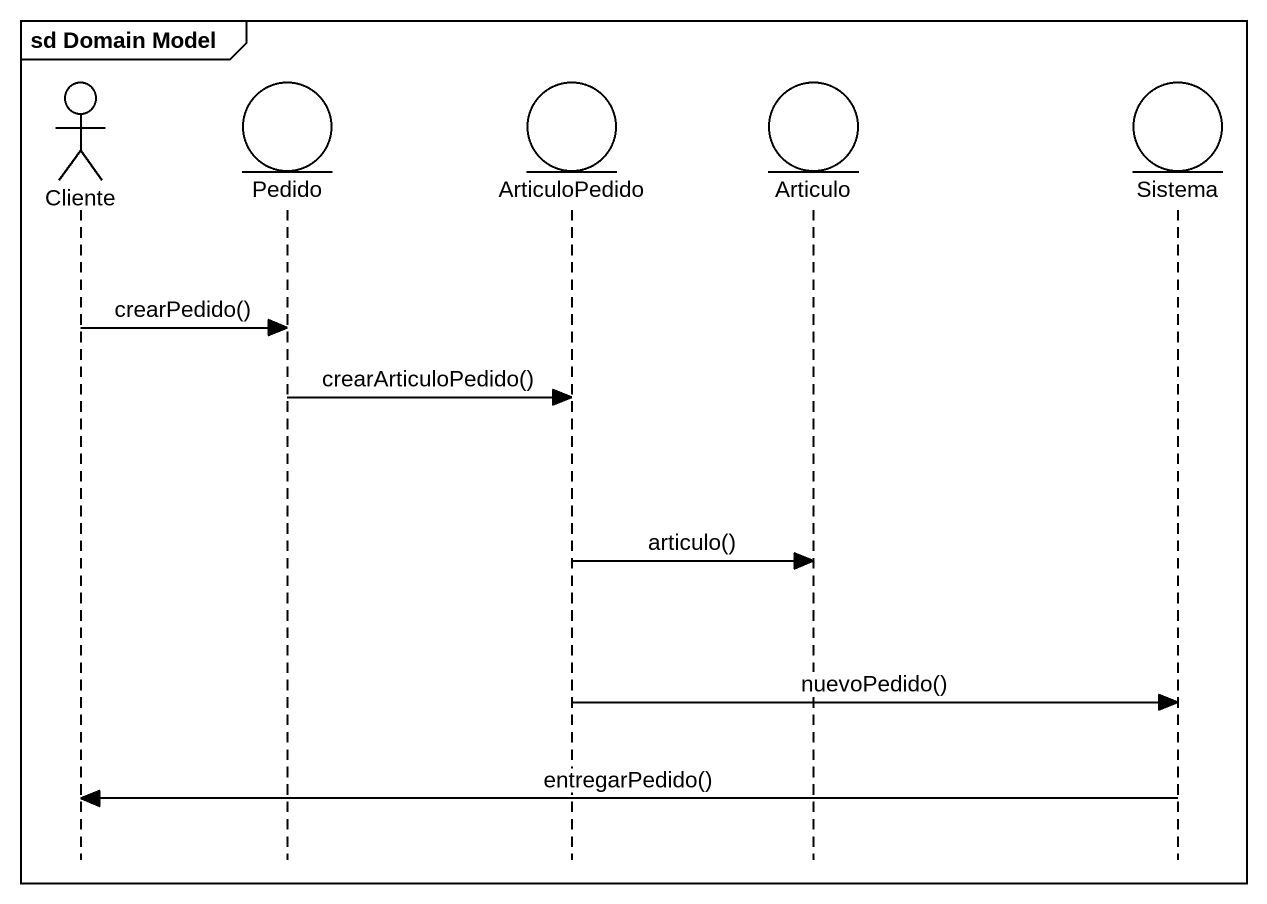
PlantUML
@startuml
mainframe sd Domain Model
hide footbox
actor Cliente
entity Pedido
entity ArticuloPedido
entity Articulo
entity Sistema

Cliente -> Pedido : crearPedido()
Pedido -> ArticuloPedido : crearArticuloPedido()
ArticuloPedido -> Articulo : articulo()
ArticuloPedido -> Sistema : nuevoPedido()
Sistema -> Cliente : entregarPedido()
@enduml
